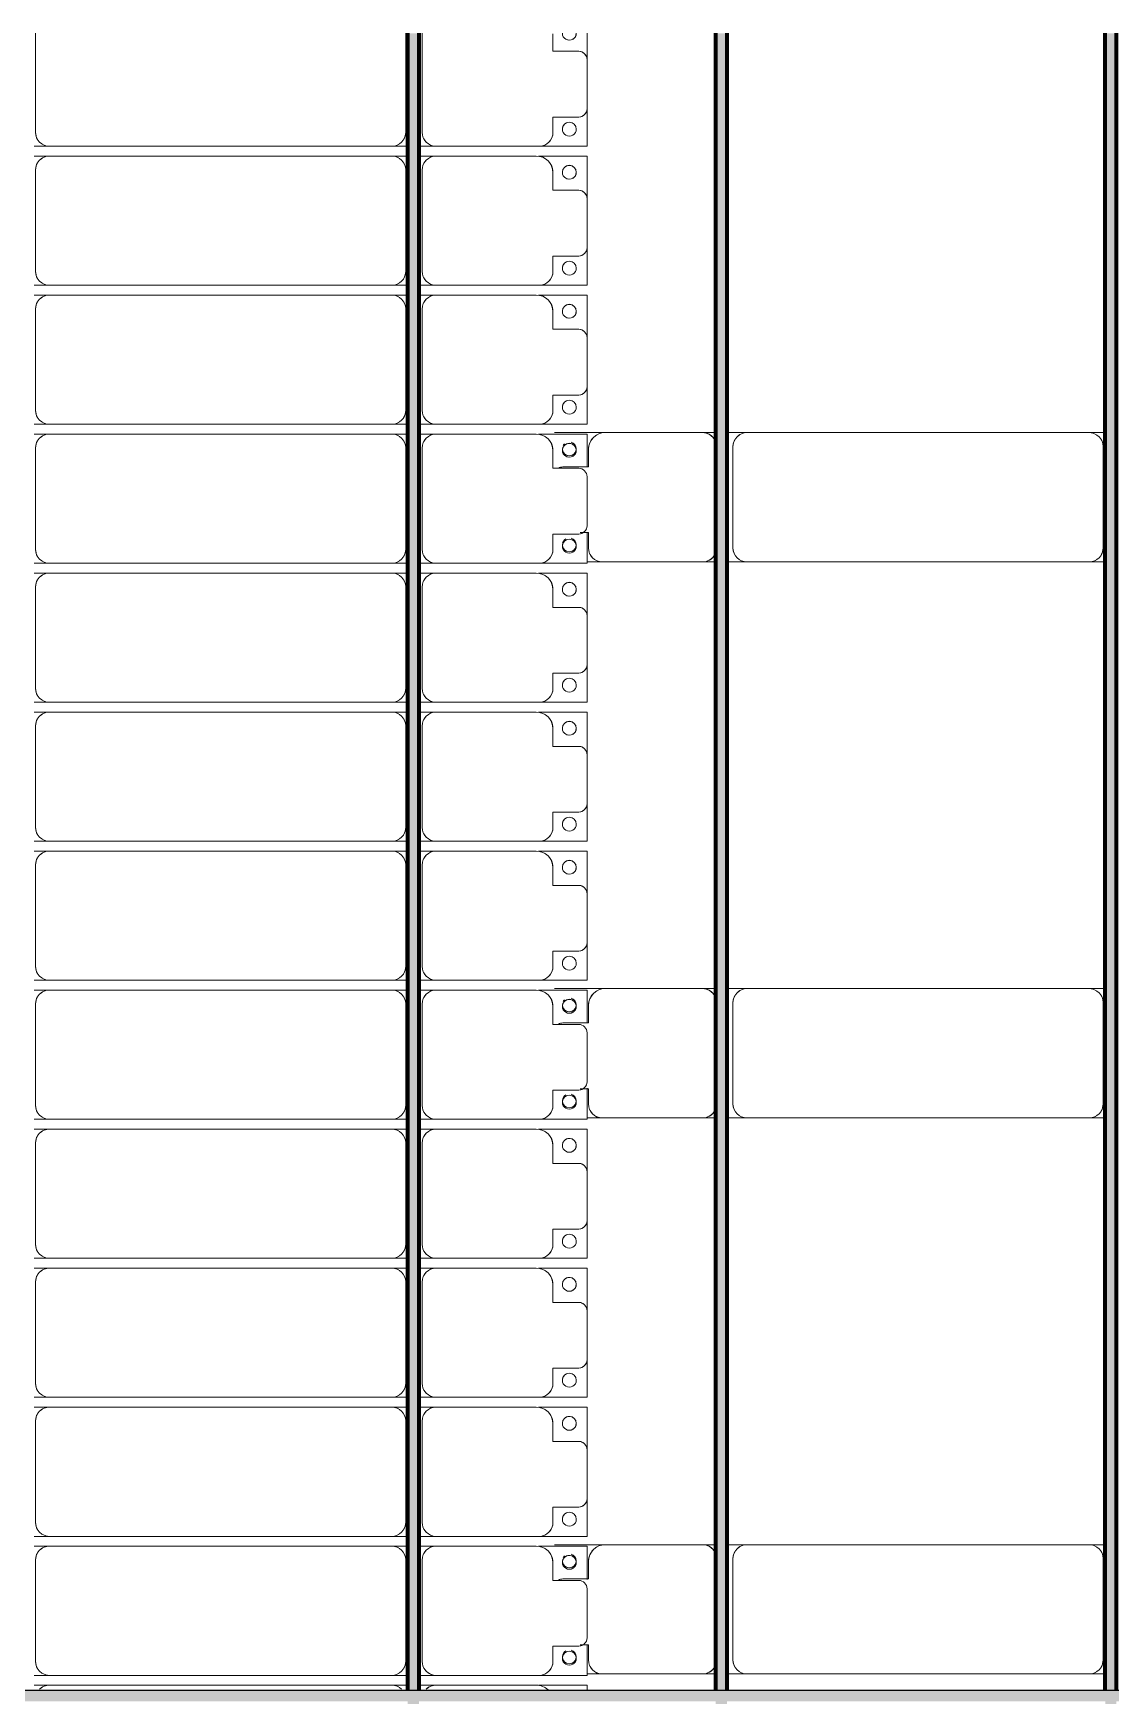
# Model space of a CAD drawing. Header units: millimetres. Extents: x -268744 to 115753, y -96240 to -10461.
# Drawn here: x -184413 to -180539, y -58627 to -52647 of the extents above; entities that cross this region are included whole.
import ezdxf

# ---------------------------------------------------------------- set-up
doc = ezdxf.new("R2010")
doc.units = ezdxf.units.MM
doc.layers.add('A-GENM', color=13, linetype='Continuous', lineweight=9)
doc.layers.add('S-BEAM', color=12, linetype='Continuous', lineweight=9)

# ---------------------------------------------------------------- blocks, each defined once
blk = doc.blocks.new('Dầm C52 - Hộp 40x60-V25-KHUNG KẾT CẤU BÈ PIN 1')
at = {"layer": 'S-BEAM', "lineweight": 25}
blk.add_hatch(color=4, dxfattribs=at).paths.add_polyline_path([(-145425.8, -20), (145811, -20), (145811, 20), (-145811, 20), (-145811, -20)])
at = {"layer": 'S-BEAM', "color": 4, "lineweight": 25}
blk.add_line((-145811, 20), (145811, 20), dxfattribs=at)
blk = doc.blocks.new('Dải phao đi lại kèm đỡ invester - DẢI PHAO ĐI LẠI-102783-KHUNG KẾT CẤU BÈ PIN 1')
at = {"layer": 'A-GENM', "color": 7}
for p, q in [((32316.8, 1312.2), (32411.8, 1312.2)), ((32411.8, 1312.2), (32316.8, 1312.2)), ((32381.8, 1282.2), (32381.8, 1189.7)), ((32588.2, 1312.2), (32411.8, 1312.2)), ((32588.2, 1312.2), (32723.4, 1312.2)), ((32723.4, 1312.2), (32588.2, 1312.2)), ((32618.2, 1189.7), (32618.2, 1282.2)), ((32723.4, 1312.2), (32723.4, 1139.7)), ((32723.4, 1139.7), (32723.4, 1312.2)), ((32758.4, 1312.2), (32911.8, 1312.2)), ((32758.4, 1138.2), (32758.4, 1312.2)), ((32758.4, 1312.2), (32758.4, 1138.2)), ((32911.8, 1312.2), (32758.4, 1312.2)), ((32881.8, 1282.2), (32881.8, 1189.7)), ((33088.2, 1312.2), (32911.8, 1312.2)), ((33088.2, 1312.2), (33223.4, 1312.2)), ((33223.4, 1312.2), (33088.2, 1312.2)), ((33118.2, 1189.7), (33118.2, 1282.2)), ((33223.4, 1312.2), (33223.4, 1139.7)), ((33223.4, 1139.7), (33223.4, 1312.2)), ((33258.4, 1312.2), (33411.8, 1312.2)), ((33258.4, 1138.2), (33258.4, 1312.2)), ((33258.4, 1312.2), (33258.4, 1138.2)), ((33411.8, 1312.2), (33258.4, 1312.2)), ((33381.8, 1282.2), (33381.8, 1189.7)), ((33588.2, 1312.2), (33411.8, 1312.2)), ((33588.2, 1312.2), (33723.4, 1312.2)), ((33723.4, 1312.2), (33588.2, 1312.2)), ((33618.2, 1189.7), (33618.2, 1282.2)), ((33723.4, 1312.2), (33723.4, 1139.7)), ((33723.4, 1139.7), (33723.4, 1312.2)), ((33758.4, 1312.2), (33878.1, 1312.2)), ((33758.4, 1138.2), (33758.4, 1312.2)), ((33758.4, 1312.2), (33758.4, 1138.2)), ((33878.1, 1312.2), (33758.4, 1312.2)), ((33881.8, 1282.2), (33881.8, 1189.7)), ((34088.2, 1312.2), (33911.8, 1312.2)), ((34111.9, 1312.2), (34223.4, 1312.2)), ((34223.4, 1312.2), (34111.9, 1312.2)), ((34118.2, 1189.7), (34118.2, 1282.2)), ((34223.4, 1312.2), (34223.4, 1139.7)), ((34223.4, 1139.7), (34223.4, 1312.2)), ((34258.4, 1312.2), (34411.8, 1312.2)), ((34258.4, 1138.2), (34258.4, 1312.2)), ((34258.4, 1312.2), (34258.4, 1138.2)), ((34411.8, 1312.2), (34258.4, 1312.2)), ((34381.8, 1282.2), (34381.8, 1189.7)), ((34588.2, 1312.2), (34411.8, 1312.2)), ((34588.2, 1312.2), (34723.4, 1312.2)), ((34723.4, 1312.2), (34588.2, 1312.2)), ((34618.2, 1189.7), (34618.2, 1282.2)), ((34723.4, 1312.2), (34723.4, 1139.7)), ((34723.4, 1139.7), (34723.4, 1312.2)), ((34758.4, 1312.2), (34911.8, 1312.2)), ((34758.4, 1138.2), (34758.4, 1312.2)), ((34758.4, 1312.2), (34758.4, 1138.2)), ((34911.8, 1312.2), (34758.4, 1312.2)), ((34881.8, 1282.2), (34881.8, 1189.7)), ((35088.2, 1312.2), (34911.8, 1312.2)), ((35088.2, 1312.2), (35223.4, 1312.2)), ((35223.4, 1312.2), (35088.2, 1312.2)), ((35118.2, 1189.7), (35118.2, 1282.2)), ((35223.4, 1312.2), (35223.4, 1139.7)), ((35223.4, 1139.7), (35223.4, 1312.2)), ((35258.4, 1312.2), (35411.8, 1312.2)), ((35258.4, 1138.2), (35258.4, 1312.2)), ((35258.4, 1312.2), (35258.4, 1138.2)), ((35411.8, 1312.2), (35258.4, 1312.2)), ((35381.8, 1282.2), (35381.8, 1189.7)), ((35588.2, 1312.2), (35411.8, 1312.2)), ((35588.2, 1312.2), (35723.4, 1312.2)), ((35723.4, 1312.2), (35588.2, 1312.2)), ((35618.2, 1189.7), (35618.2, 1282.2)), ((35723.4, 1312.2), (35723.4, 1139.7)), ((35723.4, 1139.7), (35723.4, 1312.2)), ((35758.4, 1312.2), (35878.1, 1312.2)), ((35758.4, 1138.2), (35758.4, 1312.2)), ((35758.4, 1312.2), (35758.4, 1138.2)), ((35878.1, 1312.2), (35758.4, 1312.2)), ((35881.8, 1282.2), (35881.8, 1189.7)), ((36088.2, 1312.2), (35911.8, 1312.2)), ((36111.9, 1312.2), (36223.4, 1312.2)), ((36223.4, 1312.2), (36111.9, 1312.2)), ((36118.2, 1189.7), (36118.2, 1282.2)), ((36223.4, 1312.2), (36223.4, 1139.7)), ((36223.4, 1139.7), (36223.4, 1312.2)), ((36258.4, 1312.2), (36411.8, 1312.2)), ((36258.4, 1138.2), (36258.4, 1312.2)), ((36258.4, 1312.2), (36258.4, 1138.2)), ((36411.8, 1312.2), (36258.4, 1312.2)), ((36381.8, 1282.2), (36381.8, 1189.7)), ((36588.2, 1312.2), (36411.8, 1312.2)), ((36588.2, 1312.2), (36723.4, 1312.2)), ((36723.4, 1312.2), (36588.2, 1312.2)), ((36618.2, 1189.7), (36618.2, 1282.2)), ((36723.4, 1312.2), (36723.4, 1139.7)), ((36723.4, 1139.7), (36723.4, 1312.2)), ((36758.4, 1312.2), (36911.8, 1312.2)), ((36758.4, 1138.2), (36758.4, 1312.2)), ((36758.4, 1312.2), (36758.4, 1138.2)), ((36911.8, 1312.2), (36758.4, 1312.2)), ((36881.8, 1282.2), (36881.8, 1189.7)), ((37088.2, 1312.2), (36911.8, 1312.2)), ((37088.2, 1312.2), (37223.4, 1312.2)), ((37223.4, 1312.2), (37088.2, 1312.2)), ((37118.2, 1189.7), (37118.2, 1282.2)), ((37223.4, 1312.2), (37223.4, 1139.7)), ((37223.4, 1139.7), (37223.4, 1312.2)), ((37258.4, 1312.2), (37411.8, 1312.2)), ((37258.4, 1138.2), (37258.4, 1312.2)), ((37258.4, 1312.2), (37258.4, 1138.2)), ((37411.8, 1312.2), (37258.4, 1312.2)), ((37381.8, 1282.2), (37381.8, 1189.7)), ((37588.2, 1312.2), (37411.8, 1312.2)), ((37588.2, 1312.2), (37723.4, 1312.2)), ((37723.4, 1312.2), (37588.2, 1312.2)), ((37618.2, 1189.7), (37618.2, 1282.2)), ((37723.4, 1312.2), (37723.4, 1139.7)), ((37723.4, 1139.7), (37723.4, 1312.2)), ((37758.4, 1312.2), (37878.1, 1312.2)), ((37758.4, 1138.2), (37758.4, 1312.2)), ((37758.4, 1312.2), (37758.4, 1138.2)), ((37878.1, 1312.2), (37758.4, 1312.2)), ((37881.8, 1282.2), (37881.8, 1189.7)), ((38088.2, 1312.2), (37911.8, 1312.2)), ((38111.9, 1312.2), (38223.4, 1312.2)), ((38223.4, 1312.2), (38111.9, 1312.2)), ((38118.2, 1189.7), (38118.2, 1282.2)), ((38223.4, 1312.2), (38223.4, 1139.7)), ((38223.4, 1139.7), (38223.4, 1312.2)), ((38258.4, 1312.2), (38276.8, 1312.2)), ((38258.4, 1138.2), (38258.4, 1312.2)), ((38258.4, 1312.2), (38258.4, 1138.2)), ((38276.8, 1312.2), (38258.4, 1312.2)), ((32381.8, 1189.7), (32318.4, 1189.7)), ((32673.4, 1189.7), (32618.2, 1189.7)), ((32723.4, 769.7), (32723.4, 1139.7)), ((32881.8, 1189.7), (32818.4, 1189.7)), ((33173.4, 1189.7), (33118.2, 1189.7)), ((33223.4, 769.7), (33223.4, 1139.7)), ((33381.8, 1189.7), (33318.4, 1189.7)), ((33673.4, 1189.7), (33618.2, 1189.7)), ((33723.4, 769.7), (33723.4, 1139.7)), ((33881.8, 1189.7), (33818.4, 1189.7)), ((34173.4, 1189.7), (34118.2, 1189.7)), ((34223.4, 769.7), (34223.4, 1139.7)), ((34381.8, 1189.7), (34318.4, 1189.7)), ((34673.4, 1189.7), (34618.2, 1189.7)), ((34723.4, 769.7), (34723.4, 1139.7)), ((34881.8, 1189.7), (34818.4, 1189.7)), ((35173.4, 1189.7), (35118.2, 1189.7)), ((35223.4, 769.7), (35223.4, 1139.7)), ((35381.8, 1189.7), (35318.4, 1189.7)), ((35673.4, 1189.7), (35618.2, 1189.7)), ((35723.4, 769.7), (35723.4, 1139.7)), ((35881.8, 1189.7), (35818.4, 1189.7)), ((36173.4, 1189.7), (36118.2, 1189.7)), ((36223.4, 769.7), (36223.4, 1139.7)), ((36381.8, 1189.7), (36318.4, 1189.7)), ((36673.4, 1189.7), (36618.2, 1189.7)), ((36723.4, 769.7), (36723.4, 1139.7)), ((36881.8, 1189.7), (36818.4, 1189.7)), ((37173.4, 1189.7), (37118.2, 1189.7)), ((37223.4, 769.7), (37223.4, 1139.7)), ((37381.8, 1189.7), (37318.4, 1189.7)), ((37673.4, 1189.7), (37618.2, 1189.7)), ((37723.4, 769.7), (37723.4, 1139.7)), ((37881.8, 1189.7), (37818.4, 1189.7)), ((38173.4, 1189.7), (38118.2, 1189.7)), ((38223.4, 769.7), (38223.4, 1139.7)), ((32758.4, 1129.7), (32758.4, 769.7)), ((33258.4, 1129.7), (33258.4, 769.7)), ((33758.4, 1129.7), (33758.4, 769.7)), ((34258.4, 1129.7), (34258.4, 769.7)), ((34758.4, 1129.7), (34758.4, 769.7)), ((35258.4, 1129.7), (35258.4, 769.7)), ((35758.4, 1129.7), (35758.4, 769.7)), ((36258.4, 1129.7), (36258.4, 769.7)), ((36758.4, 1129.7), (36758.4, 769.7)), ((37258.4, 1129.7), (37258.4, 769.7)), ((37758.4, 1129.7), (37758.4, 769.7)), ((38258.4, 1129.7), (38258.4, 769.7)), ((32316.8, 719.7), (32673.4, 719.7)), ((32723.4, 769.7), (32723.4, 707.6)), ((32723.4, 769.7), (32723.4, 707.6)), ((32758.4, 707.6), (32758.4, 769.7)), ((32758.4, 707.6), (32758.4, 769.7)), ((32808.4, 719.7), (33173.4, 719.7)), ((33223.4, 769.7), (33223.4, 707.6)), ((33223.4, 769.7), (33223.4, 707.6)), ((33258.4, 707.6), (33258.4, 769.7)), ((33258.4, 707.6), (33258.4, 769.7)), ((33308.4, 719.7), (33673.4, 719.7)), ((33723.4, 769.7), (33723.4, 707.6)), ((33723.4, 769.7), (33723.4, 707.6)), ((33758.4, 707.6), (33758.4, 769.7)), ((33758.4, 707.6), (33758.4, 769.7)), ((33808.4, 719.7), (34173.4, 719.7)), ((34223.4, 769.7), (34223.4, 707.6)), ((34223.4, 769.7), (34223.4, 707.6)), ((34258.4, 707.6), (34258.4, 769.7)), ((34258.4, 707.6), (34258.4, 769.7)), ((34308.4, 719.7), (34673.4, 719.7)), ((34723.4, 769.7), (34723.4, 707.6)), ((34723.4, 769.7), (34723.4, 707.6)), ((34758.4, 707.6), (34758.4, 769.7)), ((34758.4, 707.6), (34758.4, 769.7)), ((34808.4, 719.7), (35173.4, 719.7)), ((35223.4, 769.7), (35223.4, 707.6)), ((35223.4, 769.7), (35223.4, 707.6)), ((35258.4, 707.6), (35258.4, 769.7)), ((35258.4, 707.6), (35258.4, 769.7)), ((35308.4, 719.7), (35673.4, 719.7)), ((35723.4, 769.7), (35723.4, 707.6)), ((35723.4, 769.7), (35723.4, 707.6)), ((35758.4, 707.6), (35758.4, 769.7)), ((35758.4, 707.6), (35758.4, 769.7)), ((35808.4, 719.7), (36173.4, 719.7)), ((36223.4, 769.7), (36223.4, 707.6)), ((36223.4, 769.7), (36223.4, 707.6)), ((36258.4, 707.6), (36258.4, 769.7)), ((36258.4, 707.6), (36258.4, 769.7)), ((36308.4, 719.7), (36673.4, 719.7)), ((36723.4, 769.7), (36723.4, 707.6)), ((36723.4, 769.7), (36723.4, 707.6)), ((36758.4, 707.6), (36758.4, 769.7)), ((36758.4, 707.6), (36758.4, 769.7)), ((36808.4, 719.7), (37173.4, 719.7)), ((37223.4, 769.7), (37223.4, 707.6)), ((37223.4, 769.7), (37223.4, 707.6)), ((37258.4, 707.6), (37258.4, 769.7)), ((37258.4, 707.6), (37258.4, 769.7)), ((37308.4, 719.7), (37673.4, 719.7)), ((37723.4, 769.7), (37723.4, 707.6)), ((37723.4, 769.7), (37723.4, 707.6)), ((37758.4, 707.6), (37758.4, 769.7)), ((37758.4, 707.6), (37758.4, 769.7)), ((37808.4, 719.7), (38173.4, 719.7)), ((38223.4, 769.7), (38223.4, 707.6)), ((38223.4, 769.7), (38223.4, 707.6)), ((38258.4, 707.6), (38258.4, 769.7)), ((38258.4, 707.6), (38258.4, 769.7)), ((32673.4, 660.3), (32316.8, 660.3)), ((32723.4, 667.6), (32723.4, 610.3)), ((32723.4, 667.6), (32723.4, 610.3)), ((32758.4, 610.3), (32758.4, 667.6)), ((32758.4, 610.3), (32758.4, 667.6)), ((33173.4, 660.3), (32808.4, 660.3)), ((33223.4, 667.6), (33223.4, 610.3)), ((33223.4, 667.6), (33223.4, 610.3)), ((33258.4, 610.3), (33258.4, 667.6)), ((33258.4, 610.3), (33258.4, 667.6)), ((33673.4, 660.3), (33308.4, 660.3)), ((33723.4, 667.6), (33723.4, 610.3)), ((33723.4, 667.6), (33723.4, 610.3)), ((33758.4, 610.3), (33758.4, 667.6)), ((33758.4, 610.3), (33758.4, 667.6)), ((34173.4, 660.3), (33808.4, 660.3)), ((34223.4, 667.6), (34223.4, 610.3)), ((34223.4, 667.6), (34223.4, 610.3)), ((34258.4, 610.3), (34258.4, 667.6)), ((34258.4, 610.3), (34258.4, 667.6)), ((34673.4, 660.3), (34308.4, 660.3)), ((34723.4, 667.6), (34723.4, 610.3)), ((34723.4, 667.6), (34723.4, 610.3)), ((34758.4, 610.3), (34758.4, 667.6)), ((34758.4, 610.3), (34758.4, 667.6)), ((35173.4, 660.3), (34808.4, 660.3)), ((35223.4, 667.6), (35223.4, 610.3)), ((35223.4, 667.6), (35223.4, 610.3)), ((35258.4, 610.3), (35258.4, 667.6)), ((35258.4, 610.3), (35258.4, 667.6)), ((35673.4, 660.3), (35308.4, 660.3)), ((35723.4, 667.6), (35723.4, 610.3)), ((35723.4, 667.6), (35723.4, 610.3)), ((35758.4, 610.3), (35758.4, 667.6)), ((35758.4, 610.3), (35758.4, 667.6)), ((36173.4, 660.3), (35808.4, 660.3)), ((36223.4, 667.6), (36223.4, 610.3)), ((36223.4, 667.6), (36223.4, 610.3)), ((36258.4, 610.3), (36258.4, 667.6)), ((36258.4, 610.3), (36258.4, 667.6)), ((36673.4, 660.3), (36308.4, 660.3)), ((36723.4, 667.6), (36723.4, 610.3)), ((36723.4, 667.6), (36723.4, 610.3)), ((36758.4, 610.3), (36758.4, 667.6)), ((36758.4, 610.3), (36758.4, 667.6)), ((37173.4, 660.3), (36808.4, 660.3)), ((37223.4, 667.6), (37223.4, 610.3)), ((37223.4, 667.6), (37223.4, 610.3)), ((37258.4, 610.3), (37258.4, 667.6)), ((37258.4, 610.3), (37258.4, 667.6)), ((37673.4, 660.3), (37308.4, 660.3)), ((37723.4, 667.6), (37723.4, 610.3)), ((37723.4, 667.6), (37723.4, 610.3)), ((37758.4, 610.3), (37758.4, 667.6)), ((37758.4, 610.3), (37758.4, 667.6)), ((38173.4, 660.3), (37808.4, 660.3)), ((38223.4, 667.6), (38223.4, 610.3)), ((38223.4, 667.6), (38223.4, 610.3)), ((38258.4, 610.3), (38258.4, 667.6)), ((38258.4, 610.3), (38258.4, 667.6)), ((32723.4, -620.3), (32723.4, 610.3)), ((32758.4, 610.3), (32758.4, -620.3)), ((33223.4, -620.3), (33223.4, 610.3)), ((33258.4, 610.3), (33258.4, -620.3)), ((33723.4, -620.3), (33723.4, 610.3)), ((33758.4, 610.3), (33758.4, -620.3)), ((34223.4, -620.3), (34223.4, 610.3)), ((34258.4, 610.3), (34258.4, -620.3)), ((34723.4, -620.3), (34723.4, 610.3)), ((34758.4, 610.3), (34758.4, -620.3)), ((35223.4, -620.3), (35223.4, 610.3)), ((35258.4, 610.3), (35258.4, -620.3)), ((35723.4, -620.3), (35723.4, 610.3)), ((35758.4, 610.3), (35758.4, -620.3)), ((36223.4, -620.3), (36223.4, 610.3)), ((36258.4, 610.3), (36258.4, -620.3)), ((36723.4, -620.3), (36723.4, 610.3)), ((36758.4, 610.3), (36758.4, -620.3)), ((37223.4, -620.3), (37223.4, 610.3)), ((37258.4, 610.3), (37258.4, -620.3)), ((37723.4, -620.3), (37723.4, 610.3)), ((37758.4, 610.3), (37758.4, -620.3)), ((38223.4, -620.3), (38223.4, 610.3)), ((38258.4, 610.3), (38258.4, -620.3)), ((32723.4, -620.3), (32723.4, -674.8)), ((32723.4, -620.3), (32723.4, -674.8)), ((32758.4, -674.8), (32758.4, -620.3)), ((32758.4, -674.8), (32758.4, -620.3)), ((33223.4, -620.3), (33223.4, -674.8)), ((33223.4, -620.3), (33223.4, -674.8)), ((33258.4, -674.8), (33258.4, -620.3)), ((33258.4, -674.8), (33258.4, -620.3)), ((33723.4, -620.3), (33723.4, -674.8)), ((33723.4, -620.3), (33723.4, -674.8)), ((33758.4, -674.8), (33758.4, -620.3)), ((33758.4, -674.8), (33758.4, -620.3)), ((34223.4, -620.3), (34223.4, -674.8)), ((34223.4, -620.3), (34223.4, -674.8)), ((34258.4, -674.8), (34258.4, -620.3)), ((34258.4, -674.8), (34258.4, -620.3)), ((34723.4, -620.3), (34723.4, -674.8)), ((34723.4, -620.3), (34723.4, -674.8)), ((34758.4, -674.8), (34758.4, -620.3)), ((34758.4, -674.8), (34758.4, -620.3)), ((35223.4, -620.3), (35223.4, -674.8)), ((35223.4, -620.3), (35223.4, -674.8)), ((35258.4, -674.8), (35258.4, -620.3)), ((35258.4, -674.8), (35258.4, -620.3)), ((35723.4, -620.3), (35723.4, -674.8)), ((35723.4, -620.3), (35723.4, -674.8)), ((35758.4, -674.8), (35758.4, -620.3)), ((35758.4, -674.8), (35758.4, -620.3)), ((36223.4, -620.3), (36223.4, -674.8)), ((36223.4, -620.3), (36223.4, -674.8)), ((36258.4, -674.8), (36258.4, -620.3)), ((36258.4, -674.8), (36258.4, -620.3)), ((36723.4, -620.3), (36723.4, -674.8)), ((36723.4, -620.3), (36723.4, -674.8)), ((36758.4, -674.8), (36758.4, -620.3)), ((36758.4, -674.8), (36758.4, -620.3)), ((37223.4, -620.3), (37223.4, -674.8)), ((37223.4, -620.3), (37223.4, -674.8)), ((37258.4, -674.8), (37258.4, -620.3)), ((37258.4, -674.8), (37258.4, -620.3)), ((37723.4, -620.3), (37723.4, -674.8)), ((37723.4, -620.3), (37723.4, -674.8)), ((37758.4, -674.8), (37758.4, -620.3)), ((37758.4, -674.8), (37758.4, -620.3)), ((38223.4, -620.3), (38223.4, -674.8)), ((38223.4, -620.3), (38223.4, -674.8)), ((38258.4, -674.8), (38258.4, -620.3)), ((38258.4, -674.8), (38258.4, -620.3)), ((32316.8, -670.3), (32673.4, -670.3)), ((32808.4, -670.3), (33173.4, -670.3)), ((33308.4, -670.3), (33673.4, -670.3)), ((33808.4, -670.3), (34173.4, -670.3)), ((34308.4, -670.3), (34673.4, -670.3)), ((34808.4, -670.3), (35173.4, -670.3)), ((35308.4, -670.3), (35673.4, -670.3)), ((35808.4, -670.3), (36173.4, -670.3)), ((36308.4, -670.3), (36673.4, -670.3)), ((36808.4, -670.3), (37173.4, -670.3)), ((37308.4, -670.3), (37673.4, -670.3)), ((37808.4, -670.3), (38173.4, -670.3))]:
    blk.add_line(p, q, dxfattribs=at)
for centre, radius, start, end in [((32316.8, 1248.6), 25, 270, 90), ((32316.8, 1248.6), 25, 300, 90), ((32411.8, 1282.2), 30, 90, 180), ((32411.8, 1282.2), 30, 105, 165), ((32411.8, 1282.2), 30, 135, 165), ((32411.8, 1282.2), 30, 135, 165), ((32588.2, 1282.2), 30, 0, 90), ((32588.2, 1282.2), 30, 60, 75), ((32588.2, 1282.2), 30, 15, 75), ((32588.2, 1282.2), 30, 60, 75), ((32588.2, 1282.2), 30, 15, 30), ((32588.2, 1282.2), 30, 15, 30), ((32661.8, 1248.6), 25, 90, 270), ((32661.8, 1248.6), 25, 90, 180), ((32661.8, 1248.6), 25, 270, 90), ((32661.8, 1248.6), 25, 270, 90), ((32816.8, 1248.6), 25, 90, 270), ((32816.8, 1248.6), 25, 90, 255), ((32816.8, 1248.6), 25, 270, 90), ((32816.8, 1248.6), 25, 300, 90), ((32911.8, 1282.2), 30, 90, 180), ((32911.8, 1282.2), 30, 105, 165), ((32911.8, 1282.2), 30, 135, 165), ((32911.8, 1282.2), 30, 135, 165), ((33088.2, 1282.2), 30, 360, 90), ((33088.2, 1282.2), 30, 60, 75), ((33088.2, 1282.2), 30, 15, 75), ((33088.2, 1282.2), 30, 60, 75), ((33088.2, 1282.2), 30, 15, 30), ((33088.2, 1282.2), 30, 15, 30), ((33161.8, 1248.6), 25, 90, 270), ((33161.8, 1248.6), 25, 90, 180), ((33161.8, 1248.6), 25, 270, 90), ((33161.8, 1248.6), 25, 270, 90), ((33316.8, 1248.6), 25, 90, 270), ((33316.8, 1248.6), 25, 90, 255), ((33316.8, 1248.6), 25, 270, 90), ((33316.8, 1248.6), 25, 300, 90), ((33411.8, 1282.2), 30, 90, 180), ((33411.8, 1282.2), 30, 105, 165), ((33411.8, 1282.2), 30, 135, 165), ((33411.8, 1282.2), 30, 135, 165), ((33588.2, 1282.2), 30, 0, 90), ((33588.2, 1282.2), 30, 60, 75), ((33588.2, 1282.2), 30, 15, 75), ((33588.2, 1282.2), 30, 60, 75), ((33588.2, 1282.2), 30, 15, 30), ((33588.2, 1282.2), 30, 15, 30), ((33661.8, 1248.6), 25, 90, 270), ((33661.8, 1248.6), 25, 90, 180), ((33661.8, 1248.6), 25, 270, 90), ((33661.8, 1248.6), 25, 270, 90), ((33816.8, 1248.6), 25, 90, 270), ((33816.8, 1248.6), 25, 90, 255), ((33816.8, 1248.6), 25, 270, 90), ((33816.8, 1248.6), 25, 300, 90), ((33911.8, 1282.2), 30, 90, 180), ((34088.2, 1282.2), 30, 360, 90), ((34088.2, 1282.2), 30, 15, 30), ((34088.2, 1282.2), 30, 15, 30), ((34161.8, 1248.6), 25, 90, 270), ((34161.8, 1248.6), 25, 90.86941, 180), ((34161.8, 1248.6), 25, 270, 90), ((34161.8, 1248.6), 25, 270, 90), ((34316.8, 1248.6), 25, 90, 270), ((34316.8, 1248.6), 25, 90, 255), ((34316.8, 1248.6), 25, 270, 90), ((34316.8, 1248.6), 25, 300, 90), ((34411.8, 1282.2), 30, 90, 180), ((34411.8, 1282.2), 30, 105, 165), ((34411.8, 1282.2), 30, 135, 165), ((34411.8, 1282.2), 30, 135, 165), ((34588.2, 1282.2), 30, 0, 90), ((34588.2, 1282.2), 30, 60, 75), ((34588.2, 1282.2), 30, 15, 75), ((34588.2, 1282.2), 30, 60, 75), ((34588.2, 1282.2), 30, 15, 30), ((34588.2, 1282.2), 30, 15, 30), ((34661.8, 1248.6), 25, 90, 270), ((34661.8, 1248.6), 25, 90, 180), ((34661.8, 1248.6), 25, 270, 90), ((34661.8, 1248.6), 25, 270, 90), ((34816.8, 1248.6), 25, 90, 270), ((34816.8, 1248.6), 25, 90, 255), ((34816.8, 1248.6), 25, 270, 90), ((34816.8, 1248.6), 25, 300, 90), ((34911.8, 1282.2), 30, 90, 180), ((34911.8, 1282.2), 30, 105, 165), ((34911.8, 1282.2), 30, 135, 165), ((34911.8, 1282.2), 30, 135, 165), ((35088.2, 1282.2), 30, 0, 90), ((35088.2, 1282.2), 30, 60, 75), ((35088.2, 1282.2), 30, 15, 75), ((35088.2, 1282.2), 30, 60, 75), ((35088.2, 1282.2), 30, 15, 30), ((35088.2, 1282.2), 30, 15, 30), ((35161.8, 1248.6), 25, 90, 270), ((35161.8, 1248.6), 25, 90, 180), ((35161.8, 1248.6), 25, 270, 90), ((35161.8, 1248.6), 25, 270, 90), ((35316.8, 1248.6), 25, 90, 270), ((35316.8, 1248.6), 25, 90, 255), ((35316.8, 1248.6), 25, 270, 90), ((35316.8, 1248.6), 25, 300, 90), ((35411.8, 1282.2), 30, 90, 180), ((35411.8, 1282.2), 30, 105, 165), ((35411.8, 1282.2), 30, 135, 165), ((35411.8, 1282.2), 30, 135, 165), ((35588.2, 1282.2), 30, 0, 90), ((35588.2, 1282.2), 30, 60, 75), ((35588.2, 1282.2), 30, 15, 75), ((35588.2, 1282.2), 30, 60, 75), ((35588.2, 1282.2), 30, 15, 30), ((35588.2, 1282.2), 30, 15, 30), ((35661.8, 1248.6), 25, 90, 270), ((35661.8, 1248.6), 25, 90, 180), ((35661.8, 1248.6), 25, 270, 90), ((35661.8, 1248.6), 25, 270, 90), ((35816.8, 1248.6), 25, 90, 270), ((35816.8, 1248.6), 25, 90, 255), ((35816.8, 1248.6), 25, 270, 90), ((35816.8, 1248.6), 25, 300, 90), ((35911.8, 1282.2), 30, 90, 180), ((36088.2, 1282.2), 30, 0, 90), ((36088.2, 1282.2), 30, 15, 30), ((36088.2, 1282.2), 30, 15, 30), ((36161.8, 1248.6), 25, 90, 270), ((36161.8, 1248.6), 25, 90, 180), ((36161.8, 1248.6), 25, 270, 90), ((36161.8, 1248.6), 25, 270, 90), ((36316.8, 1248.6), 25, 90, 270), ((36316.8, 1248.6), 25, 90, 255), ((36316.8, 1248.6), 25, 270, 90), ((36316.8, 1248.6), 25, 300, 90), ((36411.8, 1282.2), 30, 90, 180), ((36411.8, 1282.2), 30, 105, 165), ((36411.8, 1282.2), 30, 135, 165), ((36411.8, 1282.2), 30, 135, 165), ((36588.2, 1282.2), 30, 0, 90), ((36588.2, 1282.2), 30, 60, 75), ((36588.2, 1282.2), 30, 15, 75), ((36588.2, 1282.2), 30, 60, 75), ((36588.2, 1282.2), 30, 15, 30), ((36588.2, 1282.2), 30, 15, 30), ((36661.8, 1248.6), 25, 90, 270), ((36661.8, 1248.6), 25, 90, 180), ((36661.8, 1248.6), 25, 270, 90), ((36661.8, 1248.6), 25, 270, 90), ((36816.8, 1248.6), 25, 90, 270), ((36816.8, 1248.6), 25, 90, 255), ((36816.8, 1248.6), 25, 270, 90), ((36816.8, 1248.6), 25, 300, 90), ((36911.8, 1282.2), 30, 90, 180), ((36911.8, 1282.2), 30, 105, 165), ((36911.8, 1282.2), 30, 135, 165), ((36911.8, 1282.2), 30, 135, 165), ((37088.2, 1282.2), 30, 0, 90), ((37088.2, 1282.2), 30, 60, 75), ((37088.2, 1282.2), 30, 15, 75), ((37088.2, 1282.2), 30, 60, 75), ((37088.2, 1282.2), 30, 15, 30), ((37088.2, 1282.2), 30, 15, 30), ((37161.8, 1248.6), 25, 90, 270), ((37161.8, 1248.6), 25, 90, 180), ((37161.8, 1248.6), 25, 270, 90), ((37161.8, 1248.6), 25, 270, 90), ((37316.8, 1248.6), 25, 90, 270), ((37316.8, 1248.6), 25, 90, 255), ((37316.8, 1248.6), 25, 270, 90), ((37316.8, 1248.6), 25, 300, 90), ((37411.8, 1282.2), 30, 90, 180), ((37411.8, 1282.2), 30, 105, 165), ((37411.8, 1282.2), 30, 135, 165), ((37411.8, 1282.2), 30, 135, 165), ((37588.2, 1282.2), 30, 360, 90), ((37588.2, 1282.2), 30, 60, 75), ((37588.2, 1282.2), 30, 15, 75), ((37588.2, 1282.2), 30, 60, 75), ((37588.2, 1282.2), 30, 15, 30), ((37588.2, 1282.2), 30, 15, 30), ((37661.8, 1248.6), 25, 90, 270), ((37661.8, 1248.6), 25, 90, 180), ((37661.8, 1248.6), 25, 270, 90), ((37661.8, 1248.6), 25, 270, 90), ((37816.8, 1248.6), 25, 90, 270), ((37816.8, 1248.6), 25, 90, 255), ((37816.8, 1248.6), 25, 270, 90), ((37816.8, 1248.6), 25, 300, 90), ((37911.8, 1282.2), 30, 90, 180), ((38088.2, 1282.2), 30, 0, 90), ((38088.2, 1282.2), 30, 15, 30), ((38088.2, 1282.2), 30, 15, 30), ((38161.8, 1248.6), 25, 90, 270), ((38161.8, 1248.6), 25, 90, 180), ((38161.8, 1248.6), 25, 270, 90), ((38161.8, 1248.6), 25, 270, 90), ((32316.8, 1248.6), 25, 270, 285), ((32661.8, 1248.6), 25, 195, 255), ((32816.8, 1248.6), 25, 270, 285), ((33161.8, 1248.6), 25, 195, 255), ((33316.8, 1248.6), 25, 270, 285), ((33661.8, 1248.6), 25, 195, 255), ((33816.8, 1248.6), 25, 270, 285), ((34161.8, 1248.6), 25, 195, 255), ((34161.8, 1248.6), 25, 269.13059, 270), ((34316.8, 1248.6), 25, 270, 285), ((34661.8, 1248.6), 25, 195, 255), ((34816.8, 1248.6), 25, 270, 285), ((35161.8, 1248.6), 25, 195, 255), ((35316.8, 1248.6), 25, 270, 285), ((35661.8, 1248.6), 25, 195, 255), ((35816.8, 1248.6), 25, 270, 285), ((36161.8, 1248.6), 25, 195, 255), ((36316.8, 1248.6), 25, 270, 285), ((36661.8, 1248.6), 25, 195, 255), ((36816.8, 1248.6), 25, 270, 285), ((37161.8, 1248.6), 25, 195, 255), ((37316.8, 1248.6), 25, 270, 285), ((37661.8, 1248.6), 25, 195, 255), ((37816.8, 1248.6), 25, 270, 285), ((38161.8, 1248.6), 25, 195, 255), ((32673.4, 1139.7), 50, 360, 90), ((32673.4, 1139.7), 50, 15, 90), ((32818.4, 1129.7), 60, 90, 180), ((32818.4, 1129.7), 60, 90, 150), ((33173.4, 1139.7), 50, 360, 90), ((33173.4, 1139.7), 50, 15, 90), ((33318.4, 1129.7), 60, 90, 180), ((33318.4, 1129.7), 60, 90, 150), ((33673.4, 1139.7), 50, 0, 90), ((33673.4, 1139.7), 50, 15, 90), ((33818.4, 1129.7), 60, 90, 180), ((33818.4, 1129.7), 60, 90, 150), ((34173.4, 1139.7), 50, 0, 90), ((34173.4, 1139.7), 50, 15, 90), ((34318.4, 1129.7), 60, 90, 180), ((34318.4, 1129.7), 60, 90, 150), ((34673.4, 1139.7), 50, 0, 90), ((34673.4, 1139.7), 50, 15, 90), ((34818.4, 1129.7), 60, 90, 180), ((34818.4, 1129.7), 60, 90, 150), ((35173.4, 1139.7), 50, 360, 90), ((35173.4, 1139.7), 50, 15, 90), ((35318.4, 1129.7), 60, 90, 180), ((35318.4, 1129.7), 60, 90, 150), ((35673.4, 1139.7), 50, 360, 90), ((35673.4, 1139.7), 50, 15, 90), ((35818.4, 1129.7), 60, 90, 180), ((35818.4, 1129.7), 60, 90, 150), ((36173.4, 1139.7), 50, 360, 90), ((36173.4, 1139.7), 50, 15, 90), ((36318.4, 1129.7), 60, 90, 180), ((36318.4, 1129.7), 60, 90, 150), ((36673.4, 1139.7), 50, 0, 90), ((36673.4, 1139.7), 50, 15, 90), ((36818.4, 1129.7), 60, 90, 180), ((36818.4, 1129.7), 60, 90, 150), ((37173.4, 1139.7), 50, 0, 90), ((37173.4, 1139.7), 50, 15, 90), ((37318.4, 1129.7), 60, 90, 180), ((37318.4, 1129.7), 60, 90, 150), ((37673.4, 1139.7), 50, 0, 90), ((37673.4, 1139.7), 50, 15, 90), ((37818.4, 1129.7), 60, 90, 180), ((37818.4, 1129.7), 60, 90, 150), ((38173.4, 1139.7), 50, 0, 90), ((38173.4, 1139.7), 50, 15, 90), ((38318.4, 1129.7), 60, 135, 180), ((38318.4, 1129.7), 60, 135, 150), ((32673.4, 769.7), 50, 270, 360), ((32673.4, 769.7), 50, 270, 345), ((32808.4, 769.7), 50, 180, 270), ((32808.4, 769.7), 50, 195, 270), ((33173.4, 769.7), 50, 270, 360), ((33173.4, 769.7), 50, 270, 345), ((33308.4, 769.7), 50, 180, 270), ((33308.4, 769.7), 50, 195, 270), ((33673.4, 769.7), 50, 270, 0), ((33673.4, 769.7), 50, 270, 345), ((33808.4, 769.7), 50, 180, 270), ((33808.4, 769.7), 50, 195, 270), ((34173.4, 769.7), 50, 270, 0), ((34173.4, 769.7), 50, 270, 345), ((34308.4, 769.7), 50, 180, 270), ((34308.4, 769.7), 50, 195, 270), ((34673.4, 769.7), 50, 270, 0), ((34673.4, 769.7), 50, 270, 345), ((34808.4, 769.7), 50, 180, 270), ((34808.4, 769.7), 50, 195, 270), ((35173.4, 769.7), 50, 270, 360), ((35173.4, 769.7), 50, 270, 345), ((35308.4, 769.7), 50, 180, 270), ((35308.4, 769.7), 50, 195, 270), ((35673.4, 769.7), 50, 270, 0), ((35673.4, 769.7), 50, 270, 345), ((35808.4, 769.7), 50, 180, 270), ((35808.4, 769.7), 50, 195, 270), ((36173.4, 769.7), 50, 270, 360), ((36173.4, 769.7), 50, 270, 345), ((36308.4, 769.7), 50, 180, 270), ((36308.4, 769.7), 50, 195, 270), ((36673.4, 769.7), 50, 270, 360), ((36673.4, 769.7), 50, 270, 345), ((36808.4, 769.7), 50, 180, 270), ((36808.4, 769.7), 50, 195, 270), ((37173.4, 769.7), 50, 270, 0), ((37173.4, 769.7), 50, 270, 345), ((37308.4, 769.7), 50, 180, 270), ((37308.4, 769.7), 50, 195, 270), ((37673.4, 769.7), 50, 270, 360), ((37673.4, 769.7), 50, 270, 345), ((37808.4, 769.7), 50, 180, 270), ((37808.4, 769.7), 50, 195, 270), ((38173.4, 769.7), 50, 270, 0), ((38173.4, 769.7), 50, 270, 345), ((38308.4, 769.7), 50, 180, 225), ((38308.4, 769.7), 50, 195, 225), ((32673.4, 610.3), 50, 0, 90), ((32673.4, 610.3), 50, 60, 90), ((32808.4, 610.3), 50, 90, 180), ((32808.4, 610.3), 50, 105, 120), ((33173.4, 610.3), 50, 360, 90), ((33173.4, 610.3), 50, 60, 90), ((33308.4, 610.3), 50, 90, 180), ((33308.4, 610.3), 50, 105, 120), ((33673.4, 610.3), 50, 360, 90), ((33673.4, 610.3), 50, 58.08146, 90), ((33808.4, 610.3), 50, 90, 180), ((33808.4, 610.3), 50, 105, 120), ((34173.4, 610.3), 50, 0, 90), ((34173.4, 610.3), 50, 60, 90), ((34308.4, 610.3), 50, 90, 180), ((34308.4, 610.3), 50, 105, 120), ((34673.4, 610.3), 50, 0, 90), ((34673.4, 610.3), 50, 60, 90), ((34808.4, 610.3), 50, 90, 180), ((34808.4, 610.3), 50, 105, 120), ((35173.4, 610.3), 50, 360, 90), ((35173.4, 610.3), 50, 60, 90), ((35308.4, 610.3), 50, 90, 180), ((35308.4, 610.3), 50, 105, 120), ((35673.4, 610.3), 50, 360, 90), ((35673.4, 610.3), 50, 60, 90), ((35808.4, 610.3), 50, 90, 180), ((35808.4, 610.3), 50, 105, 120), ((36173.4, 610.3), 50, 0, 90), ((36173.4, 610.3), 50, 60, 90), ((36308.4, 610.3), 50, 90, 180), ((36308.4, 610.3), 50, 105, 120), ((36673.4, 610.3), 50, 0, 90), ((36673.4, 610.3), 50, 60, 90), ((36808.4, 610.3), 50, 90, 180), ((36808.4, 610.3), 50, 105, 120), ((37173.4, 610.3), 50, 0, 90), ((37173.4, 610.3), 50, 60, 90), ((37308.4, 610.3), 50, 90, 180), ((37308.4, 610.3), 50, 105, 120), ((37673.4, 610.3), 50, 0, 90), ((37673.4, 610.3), 50, 60, 90), ((37808.4, 610.3), 50, 90, 180), ((37808.4, 610.3), 50, 105, 120), ((38173.4, 610.3), 50, 0, 90), ((38173.4, 610.3), 50, 60, 90), ((32673.4, 610.3), 50, 15, 30), ((32808.4, 610.3), 50, 150, 180), ((33173.4, 610.3), 50, 15, 30), ((33308.4, 610.3), 50, 150, 180), ((33673.4, 610.3), 50, 15, 30), ((33808.4, 610.3), 50, 150, 180), ((34173.4, 610.3), 50, 15, 30), ((34308.4, 610.3), 50, 150, 180), ((34673.4, 610.3), 50, 15, 30), ((34808.4, 610.3), 50, 150, 180), ((35173.4, 610.3), 50, 15, 30), ((35308.4, 610.3), 50, 150, 180), ((35673.4, 610.3), 50, 15, 30), ((35808.4, 610.3), 50, 150, 180), ((36173.4, 610.3), 50, 15, 30), ((36308.4, 610.3), 50, 150, 180), ((36673.4, 610.3), 50, 15, 30), ((36808.4, 610.3), 50, 150, 180), ((37173.4, 610.3), 50, 15, 30), ((37308.4, 610.3), 50, 150, 180), ((37673.4, 610.3), 50, 15, 30), ((37808.4, 610.3), 50, 150, 180), ((38173.4, 610.3), 50, 15, 30), ((38308.4, 610.3), 50, 135, 180), ((38308.4, 610.3), 50, 150, 180), ((32673.4, -620.3), 50, 270, 0), ((32673.4, -620.3), 50, 330, 0), ((32808.4, -620.3), 50, 180, 270), ((32808.4, -620.3), 50, 195, 225), ((33173.4, -620.3), 50, 270, 0), ((33173.4, -620.3), 50, 330, 0), ((33308.4, -620.3), 50, 180, 270), ((33308.4, -620.3), 50, 195, 225), ((33673.4, -620.3), 50, 270, 0), ((33673.4, -620.3), 50, 330, 360), ((33808.4, -620.3), 50, 180, 270), ((33808.4, -620.3), 50, 195, 225), ((34173.4, -620.3), 50, 270, 0), ((34173.4, -620.3), 50, 330, 0), ((34308.4, -620.3), 50, 180, 270), ((34308.4, -620.3), 50, 195, 225), ((34673.4, -620.3), 50, 270, 0), ((34673.4, -620.3), 50, 330, 0), ((34808.4, -620.3), 50, 180, 270), ((34808.4, -620.3), 50, 195, 225), ((35173.4, -620.3), 50, 270, 0), ((35173.4, -620.3), 50, 330, 0), ((35308.4, -620.3), 50, 180, 270), ((35308.4, -620.3), 50, 195, 225), ((35673.4, -620.3), 50, 270, 0), ((35673.4, -620.3), 50, 330, 360), ((35808.4, -620.3), 50, 180, 270), ((35808.4, -620.3), 50, 195, 225), ((36173.4, -620.3), 50, 270, 0), ((36173.4, -620.3), 50, 330, 0), ((36308.4, -620.3), 50, 180, 270), ((36308.4, -620.3), 50, 195, 225), ((36673.4, -620.3), 50, 270, 0), ((36673.4, -620.3), 50, 330, 0), ((36808.4, -620.3), 50, 180, 270), ((36808.4, -620.3), 50, 195, 225), ((37173.4, -620.3), 50, 270, 0), ((37173.4, -620.3), 50, 330, 0), ((37308.4, -620.3), 50, 180, 270), ((37308.4, -620.3), 50, 195, 225), ((37673.4, -620.3), 50, 270, 0), ((37673.4, -620.3), 50, 330, 0), ((37808.4, -620.3), 50, 180, 270), ((37808.4, -620.3), 50, 195, 225), ((38173.4, -620.3), 50, 270, 0), ((38173.4, -620.3), 50, 330, 0), ((38308.4, -620.3), 50, 180, 225), ((38308.4, -620.3), 50, 195, 225), ((32673.4, -620.3), 50, 270, 300), ((32808.4, -620.3), 50, 240, 270), ((33173.4, -620.3), 50, 270, 300), ((33308.4, -620.3), 50, 240, 270), ((33673.4, -620.3), 50, 270, 300), ((33808.4, -620.3), 50, 240, 270), ((34173.4, -620.3), 50, 270, 300), ((34308.4, -620.3), 50, 240, 270), ((34673.4, -620.3), 50, 270, 300), ((34808.4, -620.3), 50, 240, 270), ((35173.4, -620.3), 50, 270, 300), ((35308.4, -620.3), 50, 240, 270), ((35673.4, -620.3), 50, 270, 300), ((35808.4, -620.3), 50, 240, 270), ((36173.4, -620.3), 50, 270, 300), ((36308.4, -620.3), 50, 240, 270), ((36673.4, -620.3), 50, 270, 300), ((36808.4, -620.3), 50, 240, 270), ((37173.4, -620.3), 50, 270, 300), ((37308.4, -620.3), 50, 240, 270), ((37673.4, -620.3), 50, 270, 300), ((37808.4, -620.3), 50, 240, 270), ((38173.4, -620.3), 50, 270, 300)]:
    blk.add_arc(centre, radius, start, end, dxfattribs=at)
blk = doc.blocks.new('Dầm C52 - Dầm C52-102503-KHUNG KẾT CẤU BÈ PIN 1')
at = {"layer": 'S-BEAM', "lineweight": 140}
h = blk.add_hatch(color=1, dxfattribs=at)
h.paths.add_polyline_path([(-25480.9, 20), (-25480.9, -20), (-25440.9, -20), (-25440.9, 20)])
h.paths.add_polyline_path([(-25400.9, 20), (-25400.9, -20), (-19440.9, -20), (-19443, 20), (-24983.5, 20)])
h.paths.add_polyline_path([(-19400.9, 20), (-19400.9, -20), (-13440.9, -20), (-13440.9, 20), (-17596.2, 20)])
h.paths.add_polyline_path([(-13400.9, -20), (-7440.9, -20), (-7440.9, 20), (-13400.9, 20)])
h.paths.add_polyline_path([(-7400.9, -20), (-1440.9, -20), (-1440.9, 20), (-7400.9, 20)])
h.paths.add_polyline_path([(-1400.9, -20), (4559.1, -20), (4559.1, 20), (-1400.9, 20)])
h.paths.add_polyline_path([(4599.1, -20), (10559.1, -20), (10559.1, 20), (4599.1, 20)])
h.paths.add_polyline_path([(10599.1, 20), (10599.1, -20), (16559.1, -20), (16559.1, 20), (11952.8, 20)])
h.paths.add_polyline_path([(16599.1, -20), (22559.1, -20), (22559.1, 20), (16599.1, 20)])
h.paths.add_polyline_path([(22599.1, -20), (25259.1, -20), (25259.1, 20), (22599.1, 20)])
h.paths.add_polyline_path([(25299.1, -20), (25441.8, -20), (25441.8, 20), (25299.1, 20)])
at = {"layer": 'S-BEAM', "color": 1, "lineweight": 140}
for p, q in [((-13400.9, 20), (-7440.9, 20)), ((-7440.9, -20), (-13400.9, -20))]:
    blk.add_line(p, q, dxfattribs=at)
blk = doc.blocks.new('Dầm C52 - Dầm C52-102502-KHUNG KẾT CẤU BÈ PIN 1')
at = {"layer": 'S-BEAM', "lineweight": 140}
h = blk.add_hatch(color=1, dxfattribs=at)
h.paths.add_polyline_path([(-25480.9, 20), (-25480.9, -20), (-25440.9, -20), (-25440.9, 20)])
h.paths.add_polyline_path([(-25400.9, 20), (-25400.9, -20), (-19440.9, -20), (-19443, 20), (-24983.5, 20)])
h.paths.add_polyline_path([(-19400.9, 20), (-19400.9, -20), (-13440.9, -20), (-13440.9, 20), (-18981.3, 20)])
h.paths.add_polyline_path([(-13400.9, -20), (-7440.9, -20), (-7440.9, 20), (-13400.9, 20)])
h.paths.add_polyline_path([(-7400.9, -20), (-1440.9, -20), (-1440.9, 20), (-7400.9, 20)])
h.paths.add_polyline_path([(-1400.9, -20), (4559.1, -20), (4559.1, 20), (-1400.9, 20)])
h.paths.add_polyline_path([(4599.1, 20), (4599.1, -20), (10559.1, -20), (10559.1, 20), (5027.2, 20)])
h.paths.add_polyline_path([(10599.1, -20), (16559.1, -20), (16559.1, 20), (10599.1, 20)])
h.paths.add_polyline_path([(16599.1, 20), (16599.1, -20), (22559.1, -20), (22559.1, 20), (17031.5, 20)])
h.paths.add_polyline_path([(22599.1, -20), (25259.1, -20), (25259.1, 20), (22599.1, 20)])
h.paths.add_polyline_path([(25299.1, -20), (25480.9, -20), (25480.9, 20), (25299.1, 20)])
at = {"layer": 'S-BEAM', "color": 1, "lineweight": 140}
for p, q in [((-13400.9, 20), (-7440.9, 20)), ((-7440.9, -20), (-13400.9, -20))]:
    blk.add_line(p, q, dxfattribs=at)
blk = doc.blocks.new('Dai phao do pin - DẢI PHAO ĐỠ PIN-V35-KHUNG KẾT CẤU BÈ PIN 1')
at = {"layer": 'A-GENM', "color": 7}
for p, q in [((-1312.2, 241.6), (-1129.7, 241.6)), ((-1129.7, 241.6), (-1312.2, 241.6)), ((-779.7, 241.6), (-1129.7, 241.6)), ((-779.7, 241.6), (-732.4, 241.6)), ((-779.7, 241.6), (-732.4, 241.6)), ((-692.4, 241.6), (-620.3, 241.6)), ((-692.4, 241.6), (-620.3, 241.6)), ((610.3, 241.6), (-620.3, 241.6)), ((610.3, 241.6), (667.6, 241.6)), ((610.3, 241.6), (667.6, 241.6)), ((-1189.7, 181.6), (-1189.7, 118.2)), ((-670.3, 191.6), (-670.3, -173.4)), ((660.3, -173.4), (660.3, 191.6)), ((-1189.7, 118.2), (-1282.2, 118.2)), ((-1220.1, -118.2), (-1189.7, -118.2)), ((-1189.7, -118.2), (-1189.7, -173.4)), ((-1139.7, -223.4), (-1195.8, -223.4)), ((-1195.8, -223.4), (-1139.7, -223.4)), ((-1139.7, -223.4), (-779.7, -223.4)), ((-732.4, -223.4), (-779.7, -223.4)), ((-732.4, -223.4), (-779.7, -223.4)), ((-620.3, -223.4), (-692.4, -223.4)), ((-620.3, -223.4), (-692.4, -223.4)), ((-620.3, -223.4), (610.3, -223.4)), ((667.6, -223.4), (610.3, -223.4)), ((667.6, -223.4), (610.3, -223.4))]:
    blk.add_line(p, q, dxfattribs=at)
for centre, radius, start, end in [((-1129.7, 181.6), 60, 90, 180), ((-779.7, 191.6), 50, 30, 90), ((-779.7, 191.6), 50, 30, 72.52498), ((-620.3, 191.6), 50, 90, 180), ((-620.3, 191.6), 50, 105, 135), ((610.3, 191.6), 50, 360, 90), ((610.3, 191.6), 50, 60, 90), ((-1258.6, 183.2), 25, 180, 0), ((-1258.6, 183.2), 25, 180, 300), ((-1258.6, 183.2), 25, 135, 150), ((-1258.6, 183.2), 25, 135, 150), ((-1258.6, 183.2), 25, 0, 75), ((-1258.6, 183.2), 25, 0, 75), ((-1258.6, 183.2), 25, 330, 360), ((-1129.7, 181.6), 60, 120, 180), ((-620.3, 191.6), 50, 150, 180), ((610.3, 191.6), 50, 15, 30), ((-1282.2, 88.2), 30, 90, 120), ((-1258.6, -161.8), 25, 180, 0), ((-1258.6, -161.8), 25, 180, 270), ((-1258.6, -161.8), 25, 120, 165), ((-1258.6, -161.8), 25, 120, 165), ((-1258.6, -161.8), 25, 0, 75), ((-1258.6, -161.8), 25, 0, 75), ((-1258.6, -161.8), 25, 285, 360), ((-1139.7, -173.4), 50, 180, 270), ((-1139.7, -173.4), 50, 180, 255), ((-620.3, -173.4), 50, 180, 270), ((-620.3, -173.4), 50, 180, 210), ((610.3, -173.4), 50, 270, 360), ((610.3, -173.4), 50, 330, 360), ((-779.7, -173.4), 50, 270, 330), ((-779.7, -173.4), 50, 287.47502, 330), ((-620.3, -173.4), 50, 240, 270), ((610.3, -173.4), 50, 285, 300)]:
    blk.add_arc(centre, radius, start, end, dxfattribs=at)
blk = doc.blocks.new('Dai phao do pin - DẢI PHAO ĐỠ PIN-V36-KHUNG KẾT CẤU BÈ PIN 1')
at = {"layer": 'A-GENM', "color": 7}
for p, q in [((-1312.2, 241.6), (-1129.7, 241.6)), ((-1129.7, 241.6), (-1312.2, 241.6)), ((-779.7, 241.6), (-1129.7, 241.6)), ((-779.7, 241.6), (-732.4, 241.6)), ((-779.7, 241.6), (-732.4, 241.6)), ((-692.4, 241.6), (-620.3, 241.6)), ((-692.4, 241.6), (-620.3, 241.6)), ((610.3, 241.6), (-620.3, 241.6)), ((610.3, 241.6), (667.6, 241.6)), ((610.3, 241.6), (667.6, 241.6)), ((-1189.7, 181.6), (-1189.7, 118.2)), ((-670.3, 191.6), (-670.3, -173.4)), ((660.3, -173.4), (660.3, 191.6)), ((-1189.7, 118.2), (-1282.2, 118.2)), ((-1220.1, -118.2), (-1189.7, -118.2)), ((-1189.7, -118.2), (-1189.7, -173.4)), ((-1139.7, -223.4), (-1195.8, -223.4)), ((-1195.8, -223.4), (-1139.7, -223.4)), ((-1139.7, -223.4), (-779.7, -223.4)), ((-732.4, -223.4), (-779.7, -223.4)), ((-732.4, -223.4), (-779.7, -223.4)), ((-620.3, -223.4), (-692.4, -223.4)), ((-620.3, -223.4), (-692.4, -223.4)), ((-620.3, -223.4), (610.3, -223.4)), ((667.6, -223.4), (610.3, -223.4)), ((667.6, -223.4), (610.3, -223.4))]:
    blk.add_line(p, q, dxfattribs=at)
for centre, radius, start, end in [((-1129.7, 181.6), 60, 90, 180), ((-779.7, 191.6), 50, 30, 90), ((-779.7, 191.6), 50, 30, 72.52498), ((-620.3, 191.6), 50, 90, 180), ((-620.3, 191.6), 50, 105, 135), ((610.3, 191.6), 50, 360, 90), ((610.3, 191.6), 50, 60, 90), ((-1258.6, 183.2), 25, 180, 0), ((-1258.6, 183.2), 25, 180, 300), ((-1258.6, 183.2), 25, 135, 150), ((-1258.6, 183.2), 25, 135, 150), ((-1258.6, 183.2), 25, 0, 75), ((-1258.6, 183.2), 25, 0, 75), ((-1258.6, 183.2), 25, 330, 360), ((-1129.7, 181.6), 60, 120, 180), ((-620.3, 191.6), 50, 150, 180), ((610.3, 191.6), 50, 15, 30), ((-1282.2, 88.2), 30, 90, 120), ((-1258.6, -161.8), 25, 180, 0), ((-1258.6, -161.8), 25, 180, 270), ((-1258.6, -161.8), 25, 120, 165), ((-1258.6, -161.8), 25, 120, 165), ((-1258.6, -161.8), 25, 0, 75), ((-1258.6, -161.8), 25, 0, 75), ((-1258.6, -161.8), 25, 285, 360), ((-1139.7, -173.4), 50, 180, 270), ((-1139.7, -173.4), 50, 180, 255), ((-620.3, -173.4), 50, 180, 270), ((-620.3, -173.4), 50, 180, 210), ((610.3, -173.4), 50, 270, 360), ((610.3, -173.4), 50, 330, 360), ((-779.7, -173.4), 50, 270, 330), ((-779.7, -173.4), 50, 287.47502, 330), ((-620.3, -173.4), 50, 240, 270), ((610.3, -173.4), 50, 285, 300)]:
    blk.add_arc(centre, radius, start, end, dxfattribs=at)
blk = doc.blocks.new('Dai phao do pin - DẢI PHAO ĐỠ PIN-V37-KHUNG KẾT CẤU BÈ PIN 1')
at = {"layer": 'A-GENM', "color": 7}
for p, q in [((-1312.2, 241.6), (-1129.7, 241.6)), ((-1129.7, 241.6), (-1312.2, 241.6)), ((-779.7, 241.6), (-1129.7, 241.6)), ((-779.7, 241.6), (-732.4, 241.6)), ((-779.7, 241.6), (-732.4, 241.6)), ((-692.4, 241.6), (-620.3, 241.6)), ((-692.4, 241.6), (-620.3, 241.6)), ((610.3, 241.6), (-620.3, 241.6)), ((610.3, 241.6), (667.6, 241.6)), ((610.3, 241.6), (667.6, 241.6)), ((-1189.7, 181.6), (-1189.7, 118.2)), ((-670.3, 191.6), (-670.3, -173.4)), ((660.3, -173.4), (660.3, 191.6)), ((-1189.7, 118.2), (-1282.2, 118.2)), ((-1220.1, -118.2), (-1189.7, -118.2)), ((-1189.7, -118.2), (-1189.7, -173.4)), ((-1139.7, -223.4), (-1195.8, -223.4)), ((-1195.8, -223.4), (-1139.7, -223.4)), ((-1139.7, -223.4), (-779.7, -223.4)), ((-732.4, -223.4), (-779.7, -223.4)), ((-732.4, -223.4), (-779.7, -223.4)), ((-620.3, -223.4), (-692.4, -223.4)), ((-620.3, -223.4), (-692.4, -223.4)), ((-620.3, -223.4), (610.3, -223.4)), ((667.6, -223.4), (610.3, -223.4)), ((667.6, -223.4), (610.3, -223.4))]:
    blk.add_line(p, q, dxfattribs=at)
for centre, radius, start, end in [((-1129.7, 181.6), 60, 90, 180), ((-779.7, 191.6), 50, 30, 90), ((-779.7, 191.6), 50, 30, 72.52498), ((-620.3, 191.6), 50, 90, 180), ((-620.3, 191.6), 50, 105, 135), ((610.3, 191.6), 50, 360, 90), ((610.3, 191.6), 50, 60, 90), ((-1258.6, 183.2), 25, 180, 0), ((-1258.6, 183.2), 25, 180, 300), ((-1258.6, 183.2), 25, 135, 150), ((-1258.6, 183.2), 25, 135, 150), ((-1258.6, 183.2), 25, 0, 75), ((-1258.6, 183.2), 25, 0, 75), ((-1258.6, 183.2), 25, 330, 360), ((-1129.7, 181.6), 60, 120, 180), ((-620.3, 191.6), 50, 150, 180), ((610.3, 191.6), 50, 15, 30), ((-1282.2, 88.2), 30, 90, 120), ((-1258.6, -161.8), 25, 180, 0), ((-1258.6, -161.8), 25, 180, 270), ((-1258.6, -161.8), 25, 120, 165), ((-1258.6, -161.8), 25, 120, 165), ((-1258.6, -161.8), 25, 0, 75), ((-1258.6, -161.8), 25, 0, 75), ((-1258.6, -161.8), 25, 285, 360), ((-1139.7, -173.4), 50, 180, 270), ((-1139.7, -173.4), 50, 180, 255), ((-620.3, -173.4), 50, 180, 270), ((-620.3, -173.4), 50, 180, 210), ((610.3, -173.4), 50, 270, 360), ((610.3, -173.4), 50, 330, 360), ((-779.7, -173.4), 50, 270, 330), ((-779.7, -173.4), 50, 287.47502, 330), ((-620.3, -173.4), 50, 240, 270), ((610.3, -173.4), 50, 285, 300)]:
    blk.add_arc(centre, radius, start, end, dxfattribs=at)
blk = doc.blocks.new('be pin 1_rvt-1-KHUNG KẾT CẤU BÈ PIN 1')
at = {"layer": 'A-GENM', "lineweight": 9, "rotation": 270.0000000003262}
blk.add_blockref('Dải phao đi lại kèm đỡ invester - DẢI PHAO ĐI LẠI-102783-KHUNG KẾT CẤU BÈ PIN 1', (-183734, -20329.7), dxfattribs=at)
at = {"layer": 'A-GENM', "lineweight": 9}
for name, p in [('Dai phao do pin - DẢI PHAO ĐỠ PIN-V37-KHUNG KẾT CẤU BÈ PIN 1', (-181226.8, -54324.7)), ('Dai phao do pin - DẢI PHAO ĐỠ PIN-V36-KHUNG KẾT CẤU BÈ PIN 1', (-181226.8, -56324.7)), ('Dai phao do pin - DẢI PHAO ĐỠ PIN-V35-KHUNG KẾT CẤU BÈ PIN 1', (-181226.8, -58324.7))]:
    blk.add_blockref(name, p, dxfattribs=at)
at = {"layer": 'S-BEAM', "lineweight": 9, "rotation": 90.00000000032618}
for name, p in [('Dầm C52 - Dầm C52-102502-KHUNG KẾT CẤU BÈ PIN 1', (-181939.1, -45205.6)), ('Dầm C52 - Dầm C52-102503-KHUNG KẾT CẤU BÈ PIN 1', (-183046.4, -45205.6)), ('Dầm C52 - Dầm C52-102503-KHUNG KẾT CẤU BÈ PIN 1', (-180539.1, -45205.6))]:
    blk.add_blockref(name, p, dxfattribs=at)
at = {"layer": 'S-BEAM', "lineweight": 9}
blk.add_blockref('Dầm C52 - Hộp 40x60-V25-KHUNG KẾT CẤU BÈ PIN 1', (-110896.7, -58626.5), dxfattribs=at)

msp = doc.modelspace()

# ---------------------------------------------------------------- block references
at = {"lineweight": 5}
msp.add_blockref('be pin 1_rvt-1-KHUNG KẾT CẤU BÈ PIN 1', (0, 0), dxfattribs=at)

doc.saveas('drawing.dxf')
